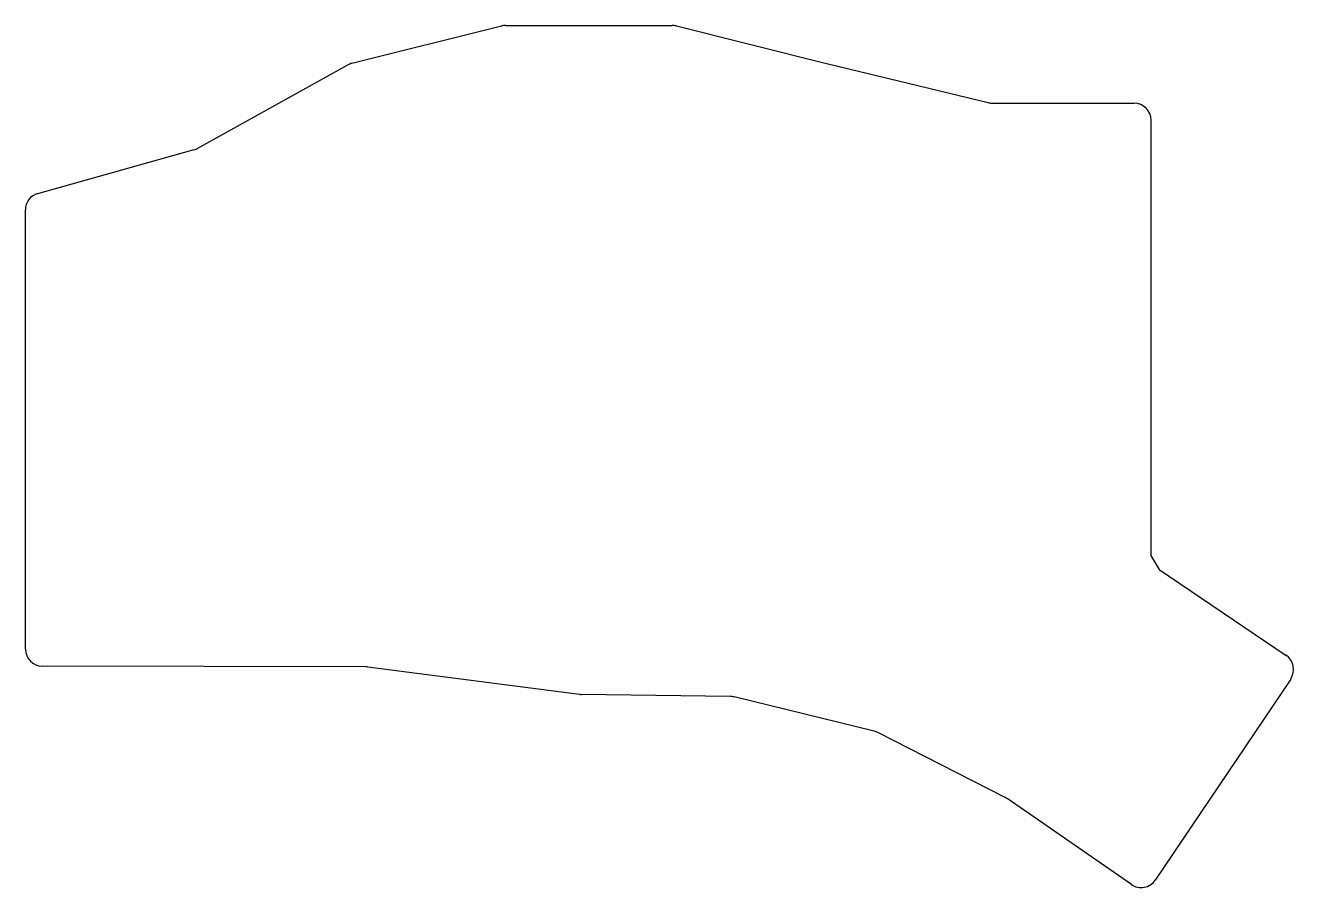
# Model space of a CAD drawing. Header units: millimetres. Extents: x 38 to 187, y -137 to -36.
import ezdxf

# ---------------------------------------------------------------- set-up
doc = ezdxf.new("R2010")
doc.units = ezdxf.units.MM

msp = doc.modelspace()

# ---------------------------------------------------------------- linework, layer by layer
for p, q in [((76.25, -40.86), (93.76, -36.48)), ((94.25, -36.42), (113.75, -36.42)), ((114.24, -36.48), (131.99, -40.92)), ((58.2, -50.79), (75.77, -41.05)), ((132.01, -40.92), (150.77, -45.46)), ((151.24, -45.52), (167.85, -45.52)), ((169.85, -98.52), (169.85, -47.52)), ((39.46, -56.09), (57.77, -50.96)), ((38, -109.4), (38, -58.02)), ((169.85, -98.52), (170.77, -100.11)), ((170.77, -100.11), (185.65, -110.15)), ((77.87, -111.5), (39.99, -111.4)), ((102.89, -114.71), (78.12, -111.52)), ((186.19, -112.92), (170.32, -136.45)), ((120.57, -114.96), (103.11, -114.72)), ((137.4, -119.02), (121.02, -115.02)), ((152.74, -126.78), (137.83, -119.18)), ((167.53, -136.97), (152.97, -126.91))]:
    msp.add_line(p, q)
for centre, start, end in [((94.25, -38.42), 90, 104.0362), ((113.75, -38.42), 75.9638, 90), ((76.74, -42.8), 104.0362, 119.0059), ((132.48, -38.98), 255.9638, 256.3903), ((151.24, -43.52), 256.3903, 270), ((167.85, -47.52), 0, 90), ((57.24, -49.04), 285.6422, 299.0059), ((40, -58.02), 105.6422, 180), ((40, -109.4), 180, 269.8568), ((184.53, -111.8), 326, 56), ((77.87, -113.5), 82.6607, 89.8568), ((103.14, -112.72), 262.6607, 269.2203), ((120.54, -116.96), 76.2758, 89.2203), ((136.93, -120.96), 63, 76.2758), ((151.84, -128.56), 55.3408, 63), ((168.67, -135.33), 235.3408, 326)]:
    msp.add_arc(centre, 2, start, end)

doc.saveas('drawing.dxf')
